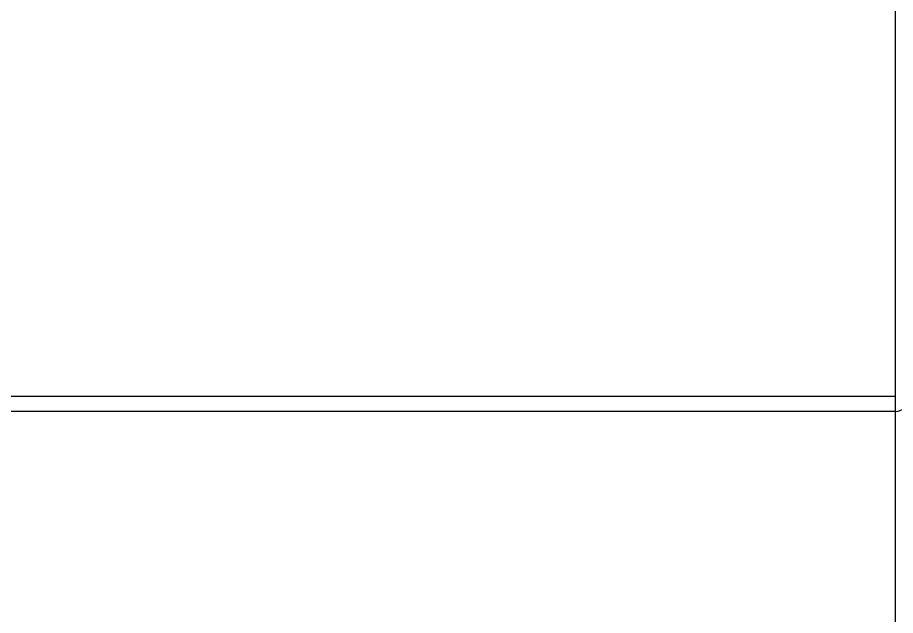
# Model space of a CAD drawing. Header units: millimetres. Extents: x -2889 to 8174, y 2447 to 8478.
# Drawn here: x 1772.304 to 1776.786, y 3484.178 to 3487.234 of the extents above; entities that cross this region are included whole.
import ezdxf

# ---------------------------------------------------------------- set-up
doc = ezdxf.new("R2010")
doc.units = ezdxf.units.MM

msp = doc.modelspace()

# ---------------------------------------------------------------- linework, layer by layer
at = {"color": 7, "linetype": 'Continuous', "lineweight": 25}
for p, q in [((1776.7863, 3485.2989), (1776.7863, 3488.0883)), ((1769.9263, 3485.2989), (1776.7863, 3485.2989)), ((1776.7863, 3485.2209), (1776.7863, 3485.2989)), ((1776.7863, 3485.2209), (1769.9263, 3485.2209)), ((1776.7863, 3482.101), (1776.7863, 3485.2209))]:
    msp.add_line(p, q, dxfattribs=at)
msp.add_arc((1776.7865, 3485.2907), 0.0697, 269.7907, 359.7892, dxfattribs=at)

doc.saveas('drawing.dxf')
